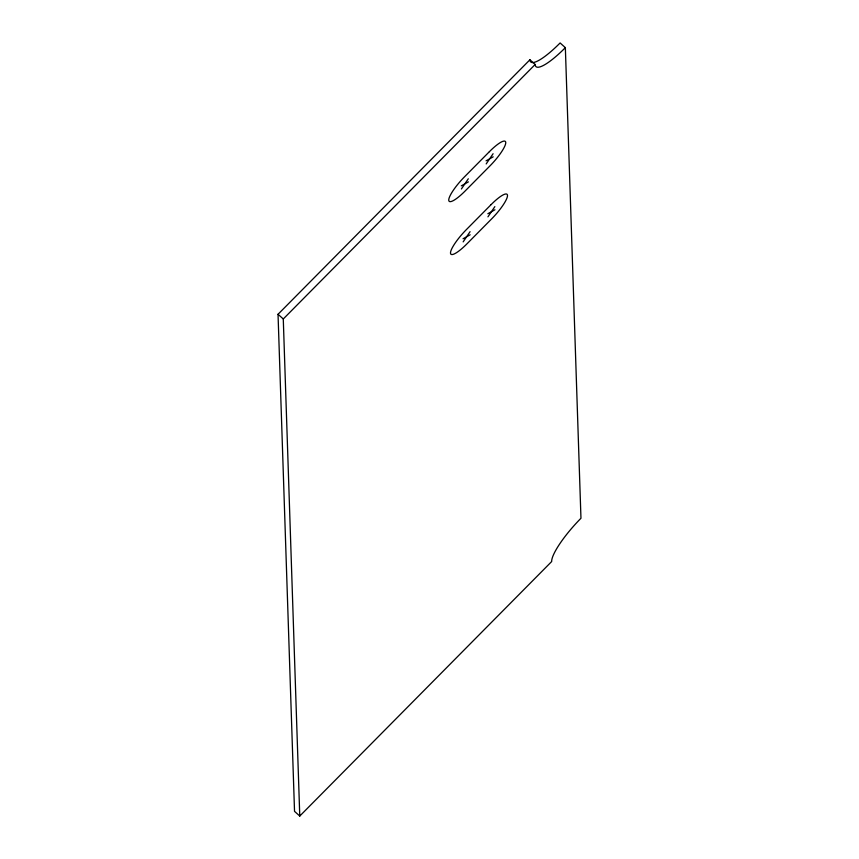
<?xml version="1.0" encoding="UTF-8"?>
<svg xmlns="http://www.w3.org/2000/svg" width="859" height="859" viewBox="0 0 859 859"><rect width="100%" height="100%" fill="white"/><g stroke="black" fill="none" stroke-linecap="round" stroke-linejoin="round"><path stroke-width="1.29" d="M461.401 188.969L468.305 178.769M486.183 163.929L493.087 153.729M463.151 241.873L470.066 231.672M487.944 216.833L494.848 206.632M278.037 314.276L529.928 59.776A43.294 9.395 -48.1 0 0 560.111 42.95L565.351 47.653L580.963 518.267A43.294 9.395 -48.1 0 0 551.661 561.55L299.77 816.05L294.53 811.347L278.037 314.276L283.277 318.979L299.77 816.05M283.277 318.979L535.168 64.479A43.294 9.395 -48.1 0 0 565.351 47.653M486.076 160.816L493.195 156.843M461.294 185.855L468.413 181.883M487.837 213.719L494.945 209.757M463.055 238.759L470.163 234.797M529.928 59.776L535.168 64.479M489.405 151.667L464.612 176.707A23.451 5.09 -48.1 0 0 448.742 200.147A23.451 5.09 -48.1 0 0 465.095 191.031L489.877 165.991A23.451 5.09 -48.1 0 0 505.747 142.551A23.451 5.09 -48.1 0 0 489.405 151.667M491.155 204.571L466.373 229.611A23.451 5.09 -48.1 0 0 450.503 253.051A23.451 5.09 -48.1 0 0 466.845 243.945L491.627 218.905A23.451 5.09 -48.1 0 0 507.497 195.465A23.451 5.09 -48.1 0 0 491.155 204.571"/></g></svg>
